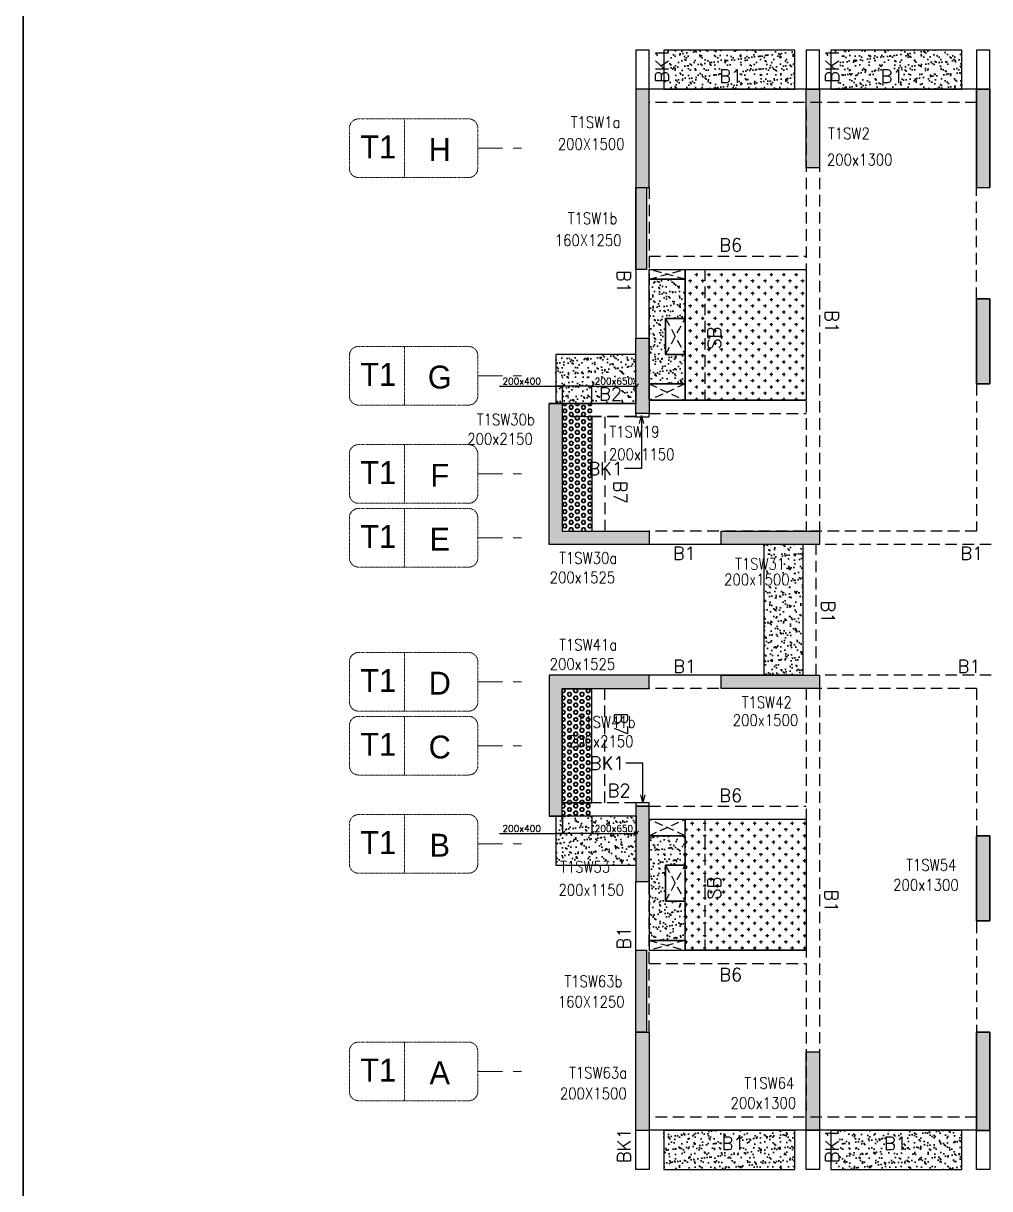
# Model space of a CAD drawing. Header units: millimetres. Extents: x 1078357 to 2594950, y -5122486 to -4636555.
# Drawn here: x 1460146 to 1474899, y -4670849 to -4653050 of the extents above; entities that cross this region are included whole.
import ezdxf
from ezdxf.enums import TextEntityAlignment as Align

# ---------------------------------------------------------------- set-up
doc = ezdxf.new("R2010")
doc.units = ezdxf.units.MM
doc.header["$PDMODE"] = 35
for name, pattern in [('CONTINOUS', [0]), ('DGN STYLE 7', [8.34, 3.75, -1.67, 1.25, -1.67]), ('HIDDEN', [0.375, 0.25, -0.125]), ('New Retail block$0$CONTINOUS', [0])]:
    doc.linetypes.add(name, pattern=pattern)
doc.layers.get('0').update_dxf_attribs({"lineweight": 0})
doc.layers.get('Defpoints').update_dxf_attribs({"lineweight": 0})
for name, color, linetype, lineweight in [('A-_ANOTDIMA_D-', 6, 'Continuous', 13), ('Boundary', 40, 'Continuous', 30), ('COL. NO.', 30, 'Continuous', 25), ('COL. SIZE', 7, 'Continuous', 25), ('DIM', 9, 'Continuous', 25), ('GRID LINE', 8, 'Continuous', 0), ('GRID NO', 8, 'DGN STYLE 7', 13), ('HATCH', 8, 'Continuous', 30)]:
    doc.layers.add(name, color=color, linetype=linetype, lineweight=lineweight)
for name, color, linetype in [('B-200x325', 201, 'HIDDEN'), ('B-200x400', 44, 'HIDDEN'), ('DROP SLAB', 8, 'Continuous'), ('S-BEAM', 3, 'HIDDEN'), ('S-BEAM NO.', 6, 'Continuous'), ('S-COLUMN', 1, 'Continuous'), ('S-CUTOUT', 8, 'HIDDEN'), ('S-SLAB-PROJECTION', 54, 'New Retail block$0$CONTINOUS'), ('SLAB FOLD', 8, 'Continuous')]:
    doc.layers.add(name, color=color, linetype=linetype)
doc.styles.add('Roman', font='romans')
doc.styles.add('ROMANS', font='romans.shx', dxfattribs={"width": 0.85})
doc.styles.get("Standard").update_dxf_attribs({"font": 'Adani Regular.ttf', "height": 500})
doc.dimstyles.new('HARESH', dxfattribs={"dimtxt": 150, "dimasz": 75, "dimexe": 0, "dimexo": 0, "dimgap": 25, "dimtad": 1, "dimdec": 0, "dimdsep": 46, "dimtxsty": 'Roman', "dimblk": 'OBLIQUE', "dimcen": 225, "dimdle": 25, "dimclrd": 2, "dimclre": 2, "dimclrt": 7, "dimadec": 8, "dimazin": 1, "dimtfac": 1, "dimtdec": 0, "dimtmove": 0, "dimatfit": 0, "dimfxl": 1, "dimlwd": -1, "dimlwe": -1, "dimarcsym": 0})
pattern_1 = [(37.47015413, (-3552133.61, 18701550.77), (-4.72361136, 146.8264517), [0, -115.824, 0, -129.54, 0, -123.825]), (7.4701541, (-3552133.61, 18701550.77), (134.9689868, 214.9772528), [0, -62.484, 0, -104.394, 0, -40.005]), (327.4701541, (-3552227.34, 18701550.82), (237.2979035, 0.3075449), [0, -38.1, 0, -137.16, 0, -179.07]), (317.4701541, (-3552227.34, 18701550.82), (229.1017424, 66.759465), [0, -19.05, 0, -89.916, 0, -102.87])]

# ---------------------------------------------------------------- blocks, each defined once
blk = doc.blocks.new('_Oblique')
at = {"color": 0, "linetype": 'ByBlock', "lineweight": -2}
blk.add_line((-0.5, -0.5), (0.5, 0.5), dxfattribs=at)
blk = doc.blocks.new('*D1195')
at = {"layer": 'Defpoints', "color": 0, "ltscale": 700, "transparency": 16777216}
for p in [(1468375, -4658592), (1468375, -4658858, 0), (1468825, -4658858, 0)]:
    blk.add_point(p, dxfattribs=at)
at = {"layer": 'DIM', "color": 2, "ltscale": 700, "transparency": 16777216}
for p, q in [((1467418, -4658592), (1468375, -4658592)), ((1468375, -4658592), (1468300, -4658592)), ((1468375, -4658858), (1468375, -4658592)), ((1468825, -4658592), (1468375, -4658592)), ((1468825, -4658592), (1468375, -4658592)), ((1468825, -4658858), (1468825, -4658592)), ((1468825, -4658592), (1468900, -4658592))]:
    blk.add_line(p, q, dxfattribs=at)
at = {"layer": 'DIM', "color": 2, "ltscale": 700, "transparency": 16777216, "xscale": 75, "yscale": 75, "zscale": 75}
blk.add_blockref('_Oblique', (1468375, -4658592), dxfattribs=at)
at = {"layer": 'DIM', "color": 2, "ltscale": 700, "transparency": 16777216, "xscale": 75, "yscale": 75, "zscale": 75, "rotation": 180}
blk.add_blockref('_Oblique', (1468825, -4658592), dxfattribs=at)
at = {"layer": 'DIM', "color": 7, "ltscale": 700, "transparency": 16777216, "insert": (1467755, -4658517), "char_height": 150, "attachment_point": 5, "style": 'Roman'}
blk.add_mtext('{\\H0.666667x;200x400}', dxfattribs=at)
blk = doc.blocks.new('*D1196')
at = {"layer": 'Defpoints', "color": 0, "ltscale": 700, "transparency": 16777216}
for p in [(1469500, -4658592), (1468825, -4658858), (1469500, -4658858, 0)]:
    blk.add_point(p, dxfattribs=at)
at = {"layer": 'DIM', "color": 2, "ltscale": 700, "transparency": 16777216}
for p, q in [((1468800, -4658592), (1469525, -4658592)), ((1468825, -4658858), (1468825, -4658592)), ((1469500, -4658858), (1469500, -4658592))]:
    blk.add_line(p, q, dxfattribs=at)
at = {"layer": 'DIM', "color": 2, "ltscale": 700, "transparency": 16777216, "xscale": 75, "yscale": 75, "zscale": 75, "rotation": 180}
blk.add_blockref('_Oblique', (1468825, -4658592), dxfattribs=at)
at = {"layer": 'DIM', "color": 2, "ltscale": 700, "transparency": 16777216, "xscale": 75, "yscale": 75, "zscale": 75}
blk.add_blockref('_Oblique', (1469500, -4658592), dxfattribs=at)
at = {"layer": 'DIM', "color": 7, "ltscale": 700, "transparency": 16777216, "insert": (1469162, -4658517), "char_height": 150, "attachment_point": 5, "style": 'Roman'}
blk.add_mtext('{\\H0.666667x;200x650}', dxfattribs=at)
blk = doc.blocks.new('*D1207')
at = {"layer": 'Defpoints', "color": 0, "ltscale": 700, "transparency": 16777216}
for p in [(1468375, -4665158, 0), (1468825, -4665158, 0), (1468375, -4665424)]:
    blk.add_point(p, dxfattribs=at)
at = {"layer": 'DIM', "color": 2, "ltscale": 700, "transparency": 16777216}
for p, q in [((1468375, -4665158), (1468375, -4665424)), ((1468825, -4665158), (1468825, -4665424)), ((1467418, -4665424), (1468375, -4665424)), ((1468375, -4665424), (1468300, -4665424)), ((1468825, -4665424), (1468375, -4665424)), ((1468825, -4665424), (1468375, -4665424)), ((1468825, -4665424), (1468900, -4665424))]:
    blk.add_line(p, q, dxfattribs=at)
at = {"layer": 'DIM', "color": 2, "ltscale": 700, "transparency": 16777216, "xscale": 75, "yscale": 75, "zscale": 75}
blk.add_blockref('_Oblique', (1468375, -4665424), dxfattribs=at)
at = {"layer": 'DIM', "color": 2, "ltscale": 700, "transparency": 16777216, "xscale": 75, "yscale": 75, "zscale": 75, "rotation": 180}
blk.add_blockref('_Oblique', (1468825, -4665424), dxfattribs=at)
at = {"layer": 'DIM', "color": 7, "ltscale": 700, "transparency": 16777216, "insert": (1467755, -4665349), "char_height": 150, "attachment_point": 5, "style": 'Roman'}
blk.add_mtext('{\\H0.666667x;200x400}', dxfattribs=at)
blk = doc.blocks.new('*D1208')
at = {"layer": 'Defpoints', "color": 0, "ltscale": 700, "transparency": 16777216}
for p in [(1468825, -4665158), (1469500, -4665158, 0), (1469500, -4665424)]:
    blk.add_point(p, dxfattribs=at)
at = {"layer": 'DIM', "color": 2, "ltscale": 700, "transparency": 16777216}
for p, q in [((1468825, -4665158), (1468825, -4665424)), ((1469500, -4665158), (1469500, -4665424)), ((1468800, -4665424), (1469525, -4665424))]:
    blk.add_line(p, q, dxfattribs=at)
at = {"layer": 'DIM', "color": 2, "ltscale": 700, "transparency": 16777216, "xscale": 75, "yscale": 75, "zscale": 75, "rotation": 180}
blk.add_blockref('_Oblique', (1468825, -4665424), dxfattribs=at)
at = {"layer": 'DIM', "color": 2, "ltscale": 700, "transparency": 16777216, "xscale": 75, "yscale": 75, "zscale": 75}
blk.add_blockref('_Oblique', (1469500, -4665424), dxfattribs=at)
at = {"layer": 'DIM', "color": 7, "ltscale": 700, "transparency": 16777216, "insert": (1469162, -4665349), "char_height": 150, "attachment_point": 5, "style": 'Roman'}
blk.add_mtext('{\\H0.666667x;200x650}', dxfattribs=at)
blk = doc.blocks.new('G$CD63B60BD')
at = {"layer": 'COL. NO.', "linetype": 'Continuous', "style": 'ROMANS', "width": 0.85}
for s, p in [('T1SW1a', (-995, 15309, -320)), ('T1SW2', (2932, 15138, -320)), ('T1SW1b', (-1041, 13841, -320)), ('T1SW30b', (-2429, 10769, -320)), ('T1SW19', (-405, 10582, -320)), ('T1SW30a', (-1171, 8653, -320)), ('T1SW31', (1514, 8565, -320)), ('T1SW41a', (-1171, 7329, -320)), ('T1SW42', (1615, 6449, -320)), ('T1SW41b', (-891, 6149, -320)), ('T1SW53', (-1158, 3938, -320)), ('T1SW54', (4127, 3966, -320)), ('T1SW63b', (-1092, 2189, 0)), ('T1SW63a', (-1020, 792, 0)), ('T1SW64', (1654, 634, -320))]:
    blk.add_text(s, height=175, dxfattribs=at).set_placement(p)
at = {"layer": 'COL. SIZE', "linetype": 'Continuous', "style": 'ROMANS', "width": 0.85}
for s, p in [('200X1500', (-1194, 14976, -320)), ('200x1300', (2915, 14738, -320)), ('160X1250', (-1240, 13507, -320)), ('200x2150', (-2576, 10473, -320)), ('200x1150', (-413, 10238, -320)), ('200x1525', (-1318, 8357, -320)), ('200x1500', (1345, 8325, -320)), ('200x1525', (-1318, 7033, -320)), ('200x1500', (1477, 6177, -320)), ('200x2150', (-1039, 5853, -320)), ('200x1150', (-1184, 3585, -320)), ('200x1300', (3926, 3661, -320)), ('160X1250', (-1193, 1876, 0)), ('200X1500', (-1161, 475, 0)), ('200x1300', (1444, 329, -320))]:
    blk.add_text(s, height=175, dxfattribs=at).set_placement(p)
blk = doc.blocks.new('Tower grid nomenclature-ex')
at = {"layer": 'GRID NO'}
blk.add_lwpolyline([(-1250, -600), (1750, -600, 0.414214), (2000, -350), (2000, 750, 0.414214), (1750, 1000), (-1250, 1000, 0.414214), (-1500, 750), (-1500, -350, 0.414214)], format="xyb", close=True, dxfattribs=at)
blk.add_lwpolyline([(0, 1000), (0, -600)], dxfattribs=at)
at = {"layer": 'GRID NO', "flags": 8}
for p in [(-1235, 400), (1788, 400)]:
    blk.add_attdef('GRID', text='', height=625, dxfattribs=at).set_placement(p, align=Align.MIDDLE_CENTER)

msp = doc.modelspace()

# ---------------------------------------------------------------- hatches: boundary and pattern name
at = {"layer": 'DROP SLAB'}
h = msp.add_hatch(dxfattribs=at)
h.set_pattern_fill('CROSS', color=8, scale=15, angle=180)
h.set_pattern_definition([(180, (1429964.01, -4433910.2), (-95.25, -95.25), [47.625, -142.875]), (270, (1429940.19, -4433886.39), (95.25, -95.25), [47.625, -142.875])])
h.paths.add_polyline_path([(1470249.4, -4656808), (1472099.4, -4656808.1), (1472099.4, -4658807.9), (1470249.4, -4658807.8)])
h = msp.add_hatch(dxfattribs=at)
h.set_pattern_fill('CROSS', color=8, scale=15, angle=0.03079)
h.set_pattern_definition([(180.03079016, (-12767164.52, 56223840.43), (-95.19879988, -95.30117261), [47.625, -142.875]), (270.03079016, (-12767188.34, 56223864.23), (95.30117261, -95.19879988), [47.625, -142.875])])
h.paths.add_polyline_path([(1470249.4, -4665207.8), (1472099.3, -4665207.8), (1472099.3, -4667207.6), (1470249.4, -4667207.6)])
at = {"layer": 'HATCH'}
h = msp.add_hatch(dxfattribs=at)
h.set_pattern_fill('AR-SAND', color=8, scale=3, angle=179.97015)
h.set_pattern_definition([(37.4701541, (-1357683.95, 9333512.38), (-4.7236114, 146.8264517), [0, -115.824, 0, -129.54, 0, -123.825]), (7.4701541, (-1357683.95, 9333512.38), (134.9689868, 214.9772528), [0, -62.484, 0, -104.394, 0, -40.005]), (327.4701541, (-1357777.68, 9333512.43), (237.2979035, 0.3075449), [0, -38.1, 0, -137.16, 0, -179.07]), (317.4701541, (-1357777.68, 9333512.43), (229.1017424, 66.759465), [0, -19.05, 0, -89.916, 0, -102.87])])
h.paths.add_polyline_path([(1471924.6, -4653457.9), (1469924.6, -4653457.9), (1469924.6, -4654057.9), (1471924.6, -4654057.9)])
h = msp.add_hatch(dxfattribs=at)
h.set_pattern_fill('AR-SAND', color=8, scale=3, angle=179.97015)
h.set_pattern_definition([(37.4701541, (-1360233.95, 9333512.38), (-4.7236114, 146.8264517), [0, -115.824, 0, -129.54, 0, -123.825]), (7.4701541, (-1360233.95, 9333512.38), (134.9689868, 214.9772528), [0, -62.484, 0, -104.394, 0, -40.005]), (327.4701541, (-1360327.68, 9333512.43), (237.2979035, 0.3075449), [0, -38.1, 0, -137.16, 0, -179.07]), (317.4701541, (-1360327.68, 9333512.43), (229.1017424, 66.759465), [0, -19.05, 0, -89.916, 0, -102.87])])
h.paths.add_polyline_path([(1474474.6, -4653457.9), (1472474.6, -4653457.9), (1472474.6, -4654057.9), (1474474.6, -4654057.9)])
h = msp.add_hatch(dxfattribs=at)
h.set_pattern_fill('AR-SAND', color=8, scale=3, angle=179.97015)
h.set_pattern_definition(pattern_1)
h.paths.add_polyline_path([(1469699.4, -4656957.9), (1470249.4, -4656957.9), (1470249.4, -4657557.9), (1469949.4, -4657557.9), (1469949.4, -4658107.9), (1470249.4, -4658107.8), (1470249.4, -4658557.9), (1469699.4, -4658557.9)])
h = msp.add_hatch(dxfattribs=at)
h.set_pattern_fill('AR-SAND', color=8, scale=3, angle=179.97015)
h.set_pattern_definition([(37.4701541, (-2454908.67, 14017531.56), (-4.72361136, 146.8264517), [0, -115.824, 0, -129.54, 0, -123.825]), (7.4701541, (-2454908.67, 14017531.56), (134.9689868, 214.9772528), [0, -62.484, 0, -104.394, 0, -40.005]), (327.4701541, (-2455002.39, 14017531.61), (237.2979035, 0.3075449), [0, -38.1, 0, -137.16, 0, -179.07]), (317.4701541, (-2455002.4, 14017531.61), (229.1017424, 66.759465), [0, -19.05, 0, -89.916, 0, -102.87])])
h.paths.add_polyline_path([(1469499.6, -4658107.8), (1468274.4, -4658107.8), (1468274.4, -4658857.8), (1469499.6, -4658857.8)])
at = {"layer": 'HATCH', "ltscale": 1000}
h = msp.add_hatch(dxfattribs=at)
h.set_pattern_fill('HEX', color=8, scale=10, angle=180)
h.set_pattern_definition([(180, (2569424.247, -9156072.04), (-7e-15, -54.99261315), [31.75, -63.5]), (300, (2569424.247, -9156072.04), (47.625, 27.4963066), [31.75, -63.5]), (240, (2569392.497, -9156072.04), (47.625, -27.4963066), [31.75, -63.5])])
h.paths.add_polyline_path([(1468824.5, -4660797.2), (1468374.5, -4660797.2), (1468374.5, -4658857.9), (1468824.5, -4658857.9)])
at = {"layer": 'HATCH'}
h = msp.add_hatch(dxfattribs=at)
h.set_pattern_fill('AR-SAND', color=8, scale=3, angle=179.97015)
h.set_pattern_definition([(37.4701541, (-2445633.65, 14020281.48), (-4.72361136, 146.8264517), [0, -115.824, 0, -129.54, 0, -123.825]), (7.4701541, (-2445633.65, 14020281.48), (134.9689868, 214.9772528), [0, -62.484, 0, -104.394, 0, -40.005]), (327.4701541, (-2445727.38, 14020281.53), (237.2979035, 0.3075449), [0, -38.1, 0, -137.16, 0, -179.07]), (317.4701541, (-2445727.38, 14020281.53), (229.1017424, 66.759465), [0, -19.05, 0, -89.916, 0, -102.87])])
h.paths.add_polyline_path([(1472049.6, -4661008), (1471449.6, -4661008), (1471449.6, -4663007.9), (1472049.6, -4663007.9)])
at = {"layer": 'HATCH', "ltscale": 1000}
h = msp.add_hatch(dxfattribs=at)
h.set_pattern_fill('HEX', color=8, scale=10, angle=180)
h.set_pattern_definition([(180, (-722249.9, 4895985.524), (-7e-15, -54.99261315), [31.75, -63.5]), (300, (-722249.9, 4895985.524), (47.625, 27.49630658), [31.75, -63.5]), (240, (-722281.65, 4895985.524), (47.625, -27.49630658), [31.75, -63.5])])
h.paths.add_polyline_path([(1468824.5, -4663218.5), (1468374.5, -4663218.5), (1468374.5, -4665157.7), (1468824.5, -4665157.7)])
at = {"layer": 'HATCH'}
h = msp.add_hatch(dxfattribs=at)
h.set_pattern_fill('AR-SAND', color=8, scale=3, angle=179.97015)
h.set_pattern_definition([(37.4701541, (-2456133.58, 14017531.56), (-4.72361136, 146.8264517), [0, -115.824, 0, -129.54, 0, -123.825]), (7.4701541, (-2456133.58, 14017531.56), (134.9689868, 214.9772528), [0, -62.484, 0, -104.394, 0, -40.005]), (327.4701541, (-2456227.3, 14017531.61), (237.2979035, 0.3075449), [0, -38.1, 0, -137.16, 0, -179.07]), (317.4701541, (-2456227.3, 14017531.61), (229.1017424, 66.759465), [0, -19.05, 0, -89.916, 0, -102.87])])
h.paths.add_polyline_path([(1469499.7, -4665157.8), (1468274.4, -4665157.8), (1468274.4, -4665907.8), (1469499.7, -4665907.8)])
h = msp.add_hatch(dxfattribs=at)
h.set_pattern_fill('AR-SAND', color=8, scale=3, angle=180.02985)
h.set_pattern_definition(pattern_1)
h.paths.add_polyline_path([(1469699.4, -4667057.9), (1470249.4, -4667057.9), (1470249.4, -4666457.8), (1469949.4, -4666457.8), (1469949.4, -4665907.9), (1470249.4, -4665907.9), (1470249.4, -4665457.9), (1469699.4, -4665457.9)])
h = msp.add_hatch(dxfattribs=at)
h.set_pattern_fill('AR-SAND', color=8, scale=3, angle=179.97015)
h.set_pattern_definition([(37.47015413, (-3545608.38, 18701550.75), (-4.72361136, 146.8264517), [0, -115.824, 0, -129.54, 0, -123.825]), (7.4701541, (-3545608.38, 18701550.75), (134.9689868, 214.9772528), [0, -62.484, 0, -104.394, 0, -40.005]), (327.4701541, (-3545702.11, 18701550.8), (237.2979035, 0.3075449), [0, -38.1, 0, -137.16, 0, -179.07]), (317.4701541, (-3545702.1, 18701550.8), (229.1017424, 66.759465), [0, -19.05, 0, -89.916, 0, -102.87])])
h.paths.add_polyline_path([(1471924.6, -4669957.9), (1469924.6, -4669957.9), (1469924.6, -4670557.9), (1471924.6, -4670557.9)])
h = msp.add_hatch(dxfattribs=at)
h.set_pattern_fill('AR-SAND', color=8, scale=3, angle=179.97015)
h.set_pattern_definition([(37.47015413, (-3548158.38, 18701550.75), (-4.72361136, 146.8264517), [0, -115.824, 0, -129.54, 0, -123.825]), (7.4701541, (-3548158.38, 18701550.75), (134.9689868, 214.9772528), [0, -62.484, 0, -104.394, 0, -40.005]), (327.4701541, (-3548252.11, 18701550.8), (237.2979035, 0.3075449), [0, -38.1, 0, -137.16, 0, -179.07]), (317.4701541, (-3548252.1, 18701550.8), (229.1017424, 66.759465), [0, -19.05, 0, -89.916, 0, -102.87])])
h.paths.add_polyline_path([(1474474.6, -4669957.9), (1472474.6, -4669957.9), (1472474.6, -4670557.9), (1474474.6, -4670557.9)])
at = {"layer": 'S-COLUMN', "lineweight": 25, "extrusion": (1.00316e-06, 1.91639e-11, 1)}
h = msp.add_hatch(color=1, dxfattribs=at)
h.dxf.hatch_style = 1
h.paths.add_polyline_path([(1469699.4, -4654057.9), (1469499.4, -4654057.9), (1469499.4, -4655557.9), (1469699.4, -4655557.9)])
at = {"layer": 'S-COLUMN', "lineweight": 25}
h = msp.add_hatch(color=1, dxfattribs=at)
h.dxf.hatch_style = 1
h.paths.add_polyline_path([(1472099.4, -4655257.9), (1472299.4, -4655257.9), (1472299.4, -4654057.9), (1472099.4, -4654057.9)])
at = {"layer": 'S-COLUMN', "lineweight": 25, "extrusion": (1.00316e-06, 1.91639e-11, 1)}
h = msp.add_hatch(color=1, dxfattribs=at)
h.dxf.hatch_style = 1
h.paths.add_polyline_path([(1474899.4, -4654057.9), (1474699.4, -4654057.9), (1474699.4, -4655557.9), (1474899.4, -4655557.9)])
at = {"layer": 'S-COLUMN', "lineweight": 25, "extrusion": (1.00316e-06, -2.11765e-11, 1)}
h = msp.add_hatch(color=1, dxfattribs=at)
h.dxf.hatch_style = 1
h.paths.add_polyline_path([(1469659.4, -4656808.1), (1469499.4, -4656808.1), (1469499.4, -4655557.9), (1469659.4, -4655557.9)])
at = {"layer": 'S-COLUMN', "lineweight": 25, "extrusion": (-1.00316e-06, 2.11765e-11, 1)}
h = msp.add_hatch(color=1, dxfattribs=at)
h.dxf.hatch_style = 1
h.paths.add_polyline_path([(1474699.4, -4658557.9), (1474899.4, -4658557.9), (1474899.4, -4657257.9), (1474699.4, -4657257.9)])
at = {"layer": 'S-COLUMN', "lineweight": 25, "extrusion": (1.00316e-06, 1.91639e-11, 1)}
h = msp.add_hatch(color=1, dxfattribs=at)
h.dxf.hatch_style = 1
h.paths.add_polyline_path([(1474899.4, -4658557.9), (1474699.4, -4658557.9), (1474699.4, -4657257.9), (1474899.4, -4657257.9)])
h = msp.add_hatch(color=1, dxfattribs=at)
h.dxf.hatch_style = 1
h.paths.add_polyline_path([(1469699.4, -4659007.9), (1469499.4, -4659007.9), (1469499.4, -4657857.9), (1469699.4, -4657857.9)])
h = msp.add_hatch(color=1, dxfattribs=at)
h.dxf.hatch_style = 1
h.paths.add_polyline_path([(1468374.4, -4660807.8), (1469699.4, -4660807.9), (1469699.4, -4661007.9), (1468174.4, -4661007.8), (1468174.4, -4658857.9), (1468374.4, -4658857.9)])
at = {"layer": 'S-COLUMN', "lineweight": 25}
h = msp.add_hatch(color=1, dxfattribs=at)
h.dxf.hatch_style = 1
h.paths.add_polyline_path([(1470799.4, -4660807.9), (1472299.4, -4660807.9), (1472299.4, -4661007.9), (1470799.4, -4661007.9)])
at = {"layer": 'S-COLUMN', "lineweight": 25, "extrusion": (1.00316e-06, -2.11765e-11, 1)}
h = msp.add_hatch(color=1, dxfattribs=at)
h.dxf.hatch_style = 1
h.paths.add_polyline_path([(1468374.4, -4663207.8), (1469699.4, -4663207.9), (1469699.4, -4663007.9), (1468174.4, -4663007.8), (1468174.4, -4665157.8), (1468374.4, -4665157.8)])
at = {"layer": 'S-COLUMN', "lineweight": 25}
h = msp.add_hatch(color=1, dxfattribs=at)
h.dxf.hatch_style = 1
h.paths.add_polyline_path([(1470799.4, -4663007.9), (1472299.4, -4663007.9), (1472299.4, -4663207.9), (1470799.4, -4663207.9)])
at = {"layer": 'S-COLUMN', "lineweight": 25, "extrusion": (1.00316e-06, -2.11765e-11, 1)}
h = msp.add_hatch(color=1, dxfattribs=at)
h.dxf.hatch_style = 1
h.paths.add_polyline_path([(1469699.4, -4665007.9), (1469499.4, -4665007.9), (1469499.4, -4666157.9), (1469699.4, -4666157.9)])
h = msp.add_hatch(color=1, dxfattribs=at)
h.dxf.hatch_style = 1
h.paths.add_polyline_path([(1474899.4, -4665457.9), (1474699.4, -4665457.9), (1474699.4, -4666757.9), (1474899.4, -4666757.9)])
at = {"layer": 'S-COLUMN', "lineweight": 25, "extrusion": (-1.00316e-06, -1.91639e-11, 1)}
h = msp.add_hatch(color=1, dxfattribs=at)
h.dxf.hatch_style = 1
h.paths.add_polyline_path([(1474699.4, -4665457.9), (1474899.4, -4665457.9), (1474899.4, -4666757.9), (1474699.4, -4666757.9)])
at = {"layer": 'S-COLUMN', "lineweight": 25, "extrusion": (1.00316e-06, -2.11765e-11, 1)}
h = msp.add_hatch(color=1, dxfattribs=at)
h.dxf.hatch_style = 1
h.paths.add_polyline_path([(1469659.4, -4668457.9), (1469499.4, -4668457.9), (1469499.4, -4667207.7), (1469659.4, -4667207.7)])
h = msp.add_hatch(color=1, dxfattribs=at)
h.dxf.hatch_style = 1
h.paths.add_polyline_path([(1469699.4, -4669957.9), (1469499.4, -4669957.9), (1469499.4, -4668457.9), (1469699.4, -4668457.9)])
at = {"layer": 'S-COLUMN', "lineweight": 25, "extrusion": (-1.00316e-06, -1.91639e-11, 1)}
h = msp.add_hatch(color=1, dxfattribs=at)
h.dxf.hatch_style = 1
h.paths.add_polyline_path([(1474699.4, -4669957.9), (1474899.4, -4669957.9), (1474899.4, -4668457.9), (1474699.4, -4668457.9)])
at = {"layer": 'S-COLUMN', "lineweight": 25, "extrusion": (1.00316e-06, -2.11765e-11, 1)}
h = msp.add_hatch(color=1, dxfattribs=at)
h.dxf.hatch_style = 1
h.paths.add_polyline_path([(1474899.4, -4669957.9), (1474699.4, -4669957.9), (1474699.4, -4668457.9), (1474899.4, -4668457.9)])
at = {"layer": 'S-COLUMN', "lineweight": 25}
h = msp.add_hatch(color=1, dxfattribs=at)
h.dxf.hatch_style = 1
h.paths.add_polyline_path([(1472299.4, -4668757.9), (1472299.4, -4669957.9), (1472099.4, -4669957.9), (1472099.4, -4668757.9)])

# ---------------------------------------------------------------- linework, layer by layer
at = {"layer": 'B-200x400', "linetype": 'ByBlock', "ltscale": 500}
for p, q in [((1468824.5, -4658857.9, 0), (1468374.5, -4658857.9, 0)), ((1468824.5, -4665157.9, 0), (1468374.5, -4665157.9, 0))]:
    msp.add_line(p, q, dxfattribs=at)
at = {"layer": 'B-200x400', "linetype": 'HIDDEN', "ltscale": 500}
for p, q in [((1468824.5, -4659057.9, 0), (1468374.5, -4659057.9, 0)), ((1468824.5, -4664957.9, 0), (1468374.5, -4664957.9, 0))]:
    msp.add_line(p, q, dxfattribs=at)
at = {"layer": 'Boundary', "ltscale": 700, "elevation": 0}
msp.add_lwpolyline([(1460145.6, -4636994.1), (1565500.1, -4636994.1), (1565500.1, -4682180.2), (1460145.6, -4682180.2)], close=True, dxfattribs=at)
at = {"layer": 'DROP SLAB', "color": 3, "linetype": 'CONTINOUS', "ltscale": 500, "elevation": 0}
for points in [[(1469699.4, -4656808.1), (1470249.4, -4656808.1), (1470249.4, -4656957.9), (1469699.4, -4656957.9)], [(1469949.4, -4657557.9), (1470249.4, -4657557.9), (1470249.4, -4658107.8), (1469949.4, -4658107.8)], [(1469699.5, -4658557.9), (1470249.4, -4658557.9), (1470249.4, -4658807.8), (1469699.5, -4658807.8)], [(1469699.5, -4665457.9), (1470249.4, -4665457.9), (1470249.4, -4665207.9), (1469699.5, -4665207.9)], [(1470249.4, -4665207.8), (1472099.3, -4665207.8), (1472099.3, -4667207.6), (1470249.4, -4667207.6)], [(1469949.4, -4666457.9), (1470249.4, -4666457.9), (1470249.4, -4665907.9), (1469949.4, -4665907.9)], [(1469699.4, -4667207.6), (1470249.4, -4667207.6), (1470249.4, -4667057.9), (1469699.4, -4667057.9)]]:
    msp.add_lwpolyline(points, close=True, dxfattribs=at)
msp.add_lwpolyline([(1472099.4, -4656849.4), (1472099.4, -4658807.9), (1470249.4, -4658807.9), (1470249.4, -4656808.1), (1472099.4, -4656808.1)], dxfattribs=at)
at = {"layer": 'GRID LINE', "linetype": 'DGN STYLE 7', "ltscale": 100, "elevation": 0}
for points in [[(1467084.2, -4654957.8), (1467891.2, -4654957.8)], [(1467084.2, -4658432.8), (1467891.2, -4658432.8)], [(1467084.2, -4659932.8), (1467891.2, -4659932.8)], [(1467084.2, -4660907.8), (1467891.2, -4660907.8)], [(1467084.2, -4663107.8), (1467891.2, -4663107.8)], [(1467084.2, -4664082.8), (1467891.2, -4664082.8)], [(1467084.2, -4665582.8), (1467891.2, -4665582.8)], [(1467084.2, -4669057.8), (1467891.2, -4669057.8)]]:
    msp.add_lwpolyline(points, dxfattribs=at)
at = {"layer": 'S-BEAM', "linetype": 'CONTINOUS', "ltscale": 700}
for p, q in [((1469699.4, -4653457.9, 0), (1469499.4, -4653457.9, 0)), ((1469499.4, -4653457.9, 0), (1469499.4, -4654057.9)), ((1469699.4, -4654057.9), (1469699.4, -4653457.9, 0)), ((1472299.4, -4653457.9, 0), (1472099.4, -4653457.9, 0)), ((1472099.4, -4653457.9, 0), (1472099.4, -4654057.9)), ((1472299.4, -4654057.9), (1472299.4, -4653457.9, 0)), ((1474899.4, -4653457.9, 0), (1474699.4, -4653457.9, 0)), ((1474699.4, -4653457.9, 0), (1474699.4, -4654057.9)), ((1474899.4, -4654057.9), (1474899.4, -4653457.9, 0)), ((1474699.6, -4654057.9, 0), (1469699.6, -4654057.9, 0)), ((1469499.6, -4655557.8, 0), (1469499.6, -4657857.8, 0)), ((1469499.6, -4658857.8, 0), (1468174.6, -4658857.8, 0)), ((1468174.6, -4658907.8, 0), (1468174.6, -4658857.8, 0)), ((1469499.4, -4658857.9, 0), (1468824.5, -4658857.9, 0)), ((1469499.4, -4659007.9, 0), (1469499.4, -4659057.9, 0)), ((1472049.6, -4661007.8, 0), (1469699.6, -4661007.8, 0)), ((1472049.6, -4663007.8, 0), (1472049.6, -4661007.8, 0)), ((1472049.6, -4663007.9, 0), (1469699.6, -4663007.9, 0)), ((1469499.6, -4665157.8, 0), (1468174.6, -4665157.8, 0)), ((1469499.4, -4665157.9, 0), (1468824.5, -4665157.9, 0)), ((1469499.6, -4668457.8, 0), (1469499.6, -4666157.8, 0)), ((1469499.4, -4670557.9, 0), (1469499.4, -4669957.9, 0)), ((1469699.4, -4669957.9, 0), (1469699.4, -4670557.9, 0)), ((1474699.6, -4669957.8, 0), (1469699.6, -4669957.8, 0)), ((1472099.4, -4670557.9, 0), (1472099.4, -4669957.9, 0)), ((1472299.4, -4669957.9, 0), (1472299.4, -4670557.9, 0)), ((1474699.3, -4670557.8, 0), (1474699.3, -4669957.8, 0)), ((1474899.3, -4669957.8, 0), (1474899.3, -4670557.8, 0)), ((1469699.4, -4670557.9, 0), (1469499.4, -4670557.9, 0)), ((1472299.4, -4670557.9, 0), (1472099.4, -4670557.9, 0)), ((1474899.3, -4670557.8, 0), (1474699.3, -4670557.8, 0))]:
    msp.add_line(p, q, dxfattribs=at)
at = {"layer": 'S-BEAM', "linetype": 'HIDDEN', "ltscale": 700}
for p, q in [((1474699.6, -4654257.9, 0), (1469699.6, -4654257.9, 0)), ((1472099.6, -4654357.9, 0), (1472099.6, -4660807.8, 0)), ((1472299.6, -4654357.9, 0), (1472299.6, -4660807.8, 0)), ((1469699.6, -4655557.8, 0), (1469699.6, -4657857.8, 0)), ((1474699.6, -4657257.8, 0), (1474699.6, -4655557.8, 0)), ((1470249.3, -4656808.3, 0), (1470249.3, -4658808.1, 0)), ((1470549.3, -4656808.3, 0), (1470549.3, -4658808.1, 0)), ((1474699.6, -4658557.9, 0), (1474699.6, -4660807.8, 0)), ((1469499.6, -4659057.8, 0), (1468374.6, -4659057.8, 0)), ((1469499.4, -4659057.9, 0), (1468824.5, -4659057.9, 0)), ((1474699.6, -4660807.8, 0), (1469699.6, -4660807.8, 0)), ((1472249.6, -4663007.8, 0), (1472249.6, -4661007.8, 0)), ((1481224.4, -4661007.8, 0), (1472349.6, -4661007.8, 0)), ((1481224.4, -4663007.9, 0), (1472349.6, -4663007.9, 0)), ((1474699.6, -4663207.9, 0), (1469699.6, -4663207.9, 0)), ((1472099.6, -4663207.9, 0), (1472099.6, -4669657.8, 0)), ((1472299.6, -4663207.9, 0), (1472299.6, -4669657.8, 0)), ((1474699.6, -4663207.9, 0), (1474699.6, -4665457.8, 0)), ((1469499.6, -4664957.8, 0), (1468374.6, -4664957.8, 0)), ((1469499.4, -4664957.9, 0), (1468824.5, -4664957.9, 0)), ((1470249.2, -4665208.1, 0), (1470249.2, -4667207.9, 0)), ((1470549.2, -4665208.1, 0), (1470549.2, -4667207.9, 0)), ((1474699.6, -4665457.8, 0), (1474699.6, -4668457.8, 0)), ((1469699.6, -4668457.8, 0), (1469699.6, -4666157.8, 0)), ((1474699.6, -4669757.8, 0), (1469699.6, -4669757.8, 0))]:
    msp.add_line(p, q, dxfattribs=at)
at = {"layer": 'S-BEAM', "ltscale": 700}
for p, q in [((1469699.4, -4656608.1, 0), (1472099.4, -4656608.1, 0)), ((1469499.4, -4657857.9, 0), (1469500.1, -4657857.9, 0)), ((1469499.6, -4657857.9, 0), (1469500.3, -4657857.9, 0)), ((1469499.4, -4658057.9, 0), (1469499.4, -4658057.9, 0)), ((1469499.6, -4658057.9, 0), (1469499.6, -4658057.9, 0)), ((1469024.5, -4659057.9, 0), (1469024.5, -4660807.9)), ((1469699.5, -4659007.9, 0), (1472099.4, -4659007.9, 0)), ((1469024.5, -4664957.9, 0), (1469024.5, -4663207.9)), ((1469699.5, -4665007.8, 0), (1472099.4, -4665007.8, 0)), ((1469499.4, -4665957.8, 0), (1469499.4, -4665957.8, 0)), ((1469499.6, -4665957.8, 0), (1469499.6, -4665957.8, 0)), ((1469499.4, -4666157.8, 0), (1469500.1, -4666157.8, 0)), ((1469499.6, -4666157.8, 0), (1469500.3, -4666157.8, 0)), ((1469699.4, -4667407.6, 0), (1472099.4, -4667407.6, 0))]:
    msp.add_line(p, q, dxfattribs=at)
at = {"layer": 'S-BEAM', "linetype": 'Continuous', "ltscale": 700}
for p, q in [((1469699.4, -4656808.1, 0), (1472099.4, -4656808.1, 0)), ((1472099.4, -4656808.1, 0), (1472099.4, -4658807.9, 0)), ((1469699.5, -4658807.9, 0), (1472099.4, -4658807.9, 0)), ((1468824.5, -4659057.9, 0), (1468824.5, -4660797.2, 0)), ((1468824.5, -4664957.9, 0), (1468824.5, -4663218.5, 0)), ((1469699.5, -4665207.8, 0), (1472099.4, -4665207.8, 0)), ((1469699.4, -4667207.6, 0), (1472099.4, -4667207.6, 0))]:
    msp.add_line(p, q, dxfattribs=at)
at = {"layer": 'S-BEAM', "linetype": 'Continuous', "ltscale": 700, "elevation": 0}
for points in [[(1469699.6, -4659007.9), (1469499.6, -4659007.9), (1469499.6, -4659058), (1469699.6, -4659058)], [(1469699.7, -4664957.5), (1469499.6, -4664957.5), (1469499.6, -4665007.7), (1469699.7, -4665007.7)]]:
    msp.add_lwpolyline(points, close=True, dxfattribs=at)
at = {"layer": 'S-COLUMN', "color": 1, "lineweight": 25, "extrusion": (1.00316e-06, 1.91639e-11, 1), "elevation": 1.5}
for points in [[(1469699.4, -4654057.9), (1469499.4, -4654057.9), (1469499.4, -4655557.9), (1469699.4, -4655557.9)], [(1474899.4, -4654057.9), (1474699.4, -4654057.9), (1474699.4, -4655557.9), (1474899.4, -4655557.9)], [(1474899.4, -4658557.9), (1474699.4, -4658557.9), (1474699.4, -4657257.9), (1474899.4, -4657257.9)], [(1469699.4, -4659007.9), (1469499.4, -4659007.9), (1469499.4, -4657857.9), (1469699.4, -4657857.9)]]:
    msp.add_lwpolyline(points, close=True, dxfattribs=at)
at = {"layer": 'S-COLUMN', "color": 1, "lineweight": 25, "elevation": 0}
for points in [[(1472099.4, -4654057.9), (1472299.4, -4654057.9), (1472299.4, -4655257.9), (1472099.4, -4655257.9)], [(1470799.4, -4660807.9), (1472299.4, -4660807.9), (1472299.4, -4661007.9), (1470799.4, -4661007.9)], [(1470799.4, -4663007.9), (1472299.4, -4663007.9), (1472299.4, -4663207.9), (1470799.4, -4663207.9)], [(1472099.4, -4668757.9), (1472299.4, -4668757.9), (1472299.4, -4669957.9), (1472099.4, -4669957.9)]]:
    msp.add_lwpolyline(points, close=True, dxfattribs=at)
at = {"layer": 'S-COLUMN', "color": 1, "lineweight": 25, "extrusion": (-1.00316e-06, 2.11765e-11, 1), "elevation": -1.5}
msp.add_lwpolyline([(1474699.4, -4655557.9), (1474699.4, -4654057.9), (1474899.4, -4654057.9), (1474899.4, -4655557.9)], dxfattribs=at)
at = {"layer": 'S-COLUMN', "color": 1, "lineweight": 25, "extrusion": (1.00316e-06, -2.11765e-11, 1), "elevation": 1.5}
for points in [[(1469659.4, -4656808.1), (1469499.4, -4656808.1), (1469499.4, -4655557.9), (1469659.4, -4655557.9)], [(1469699.4, -4665007.9), (1469499.4, -4665007.9), (1469499.4, -4666157.9), (1469699.4, -4666157.9)], [(1474899.4, -4665457.9), (1474699.4, -4665457.9), (1474699.4, -4666757.9), (1474899.4, -4666757.9)], [(1469659.4, -4668457.9), (1469499.4, -4668457.9), (1469499.4, -4667207.7), (1469659.4, -4667207.7)], [(1469699.4, -4669957.9), (1469499.4, -4669957.9), (1469499.4, -4668457.9), (1469699.4, -4668457.9)], [(1474899.4, -4669957.9), (1474699.4, -4669957.9), (1474699.4, -4668457.9), (1474899.4, -4668457.9)]]:
    msp.add_lwpolyline(points, close=True, dxfattribs=at)
at = {"layer": 'S-COLUMN', "color": 1, "lineweight": 25, "extrusion": (-1.00316e-06, 2.11765e-11, 1), "elevation": -1.5}
msp.add_lwpolyline([(1474699.4, -4658557.9), (1474899.4, -4658557.9), (1474899.4, -4657257.9), (1474699.4, -4657257.9)], close=True, dxfattribs=at)
at = {"layer": 'S-COLUMN', "color": 1, "lineweight": 25, "extrusion": (1.00316e-06, 1.91639e-11, 1), "elevation": 1.5}
msp.add_lwpolyline([(1468374.4, -4660807.8), (1469699.4, -4660807.9), (1469699.4, -4661007.9), (1468174.4, -4661007.8), (1468174.4, -4658857.9), (1468374.4, -4658857.9), (1468374.4, -4660807.8)], dxfattribs=at)
at = {"layer": 'S-COLUMN', "color": 1, "lineweight": 25, "extrusion": (1.00316e-06, -2.11765e-11, 1), "elevation": 1.5}
msp.add_lwpolyline([(1468374.4, -4663207.8), (1469699.4, -4663207.9), (1469699.4, -4663007.9), (1468174.4, -4663007.8), (1468174.4, -4665157.8), (1468374.4, -4665157.8), (1468374.4, -4663207.8)], dxfattribs=at)
at = {"layer": 'S-COLUMN', "color": 1, "lineweight": 25, "extrusion": (-1.00316e-06, -1.91639e-11, 1), "elevation": -1.5}
for points in [[(1474699.4, -4665457.9), (1474899.4, -4665457.9), (1474899.4, -4666757.9), (1474699.4, -4666757.9)], [(1474699.4, -4669957.9), (1474899.4, -4669957.9), (1474899.4, -4668457.9), (1474699.4, -4668457.9)]]:
    msp.add_lwpolyline(points, close=True, dxfattribs=at)
at = {"layer": 'S-CUTOUT', "ltscale": 500}
for p, q in [((1469699.4, -4656957.9, 0), (1470249.4, -4656808.1, 0)), ((1470249.4, -4656957.8, 0), (1469700.2, -4656808.1, 0)), ((1469949.4, -4657557.9), (1470249.4, -4658107.9)), ((1469949.4, -4658107.9), (1470249.4, -4657557.9, 0)), ((1469699.4, -4658557.9), (1470249.4, -4658807.9, 0)), ((1470249.4, -4658557.9, 0), (1469699.5, -4658807.9, 0)), ((1469699.4, -4665457.9), (1470249.4, -4665207.8, 0)), ((1470249.4, -4665457.9, 0), (1469699.5, -4665207.8, 0)), ((1469949.4, -4666457.9), (1470249.4, -4665907.9)), ((1469949.4, -4665907.9), (1470249.4, -4666457.8, 0)), ((1469699.4, -4667057.9, 0), (1470249.4, -4667207.6, 0)), ((1470249.4, -4667057.9, 0), (1469700.2, -4667207.6, 0))]:
    msp.add_line(p, q, dxfattribs=at)
at = {"layer": 'S-SLAB-PROJECTION'}
msp.add_line((1471449.6, -4661007.9, 0), (1471449.6, -4663007.9, 0), dxfattribs=at)
at = {"layer": 'S-SLAB-PROJECTION', "elevation": 0}
for points in [[(1471924.6, -4653457.9), (1469924.6, -4653457.9), (1469924.6, -4654057.9), (1471924.6, -4654057.9)], [(1474474.6, -4653457.9), (1472474.6, -4653457.9), (1472474.6, -4654057.9), (1474474.6, -4654057.9)], [(1469499.4, -4658107.8), (1468274.4, -4658107.8), (1468274.4, -4658857.8), (1469499.4, -4658857.9)], [(1469499.7, -4665157.8), (1468274.4, -4665157.8), (1468274.4, -4665907.8), (1469499.7, -4665907.8)], [(1471924.6, -4669957.9), (1469924.6, -4669957.9), (1469924.6, -4670557.9), (1471924.6, -4670557.9)], [(1474474.6, -4669957.9), (1472474.6, -4669957.9), (1472474.6, -4670557.9), (1474474.6, -4670557.9)]]:
    msp.add_lwpolyline(points, close=True, dxfattribs=at)
at = {"layer": 'SLAB FOLD', "color": 8, "ltscale": 1000, "elevation": 0}
for points in [[(1469699.4, -4656957.9), (1470249.4, -4656957.9), (1470249.4, -4657557.9), (1469949.4, -4657557.9), (1469949.4, -4658107.9), (1470249.4, -4658107.8), (1470249.4, -4658557.9), (1469699.4, -4658557.9), (1469699.4, -4656957.9)], [(1469699.4, -4667057.9), (1470249.4, -4667057.9), (1470249.4, -4666457.8), (1469949.4, -4666457.8), (1469949.4, -4665907.9), (1470249.4, -4665907.9), (1470249.4, -4665457.9), (1469699.4, -4665457.9), (1469699.4, -4667057.9)]]:
    msp.add_lwpolyline(points, dxfattribs=at)
msp.add_lwpolyline([(1468824.5, -4663218.5), (1468374.5, -4663218.5), (1468374.5, -4664957.8), (1468824.5, -4664957.8)], close=True, dxfattribs=at)

# ---------------------------------------------------------------- block references
at = {"layer": 'A-_ANOTDIMA_D-', "color": 2, "ltscale": 700}
msp.add_blockref('G$CD63B60BD', (1469499.4, -4669957.9, 0), dxfattribs=at)
at = {"layer": 'GRID NO'}
ref = msp.add_blockref('Tower grid nomenclature-ex', (1465964.2, -4655069.8, 0), dxfattribs=dict(at, xscale=0.56, yscale=0.56, zscale=0.56))
ref.add_attrib('GRID', 'H', dxfattribs={"height": 350}).set_placement((1466503.7, -4654978.3, 0), align=Align.MIDDLE_CENTER)
ref.add_attrib('GRID', 'T1', dxfattribs={"height": 350}).set_placement((1465564.7, -4654937.3, 0), align=Align.MIDDLE_CENTER)
ref = msp.add_blockref('Tower grid nomenclature-ex', (1465964.2, -4658544.8, 0), dxfattribs=dict(at, xscale=0.56, yscale=0.56, zscale=0.56))
ref.add_attrib('GRID', 'G', dxfattribs={"height": 350}).set_placement((1466503.7, -4658453.3, 0), align=Align.MIDDLE_CENTER)
ref.add_attrib('GRID', 'T1', dxfattribs={"height": 350}).set_placement((1465564.7, -4658412.3, 0), align=Align.MIDDLE_CENTER)
ref = msp.add_blockref('Tower grid nomenclature-ex', (1465964.2, -4660044.8, 0), dxfattribs=dict(at, xscale=0.56, yscale=0.56, zscale=0.56))
ref.add_attrib('GRID', 'F', dxfattribs={"height": 350}).set_placement((1466503.7, -4659953.3, 0), align=Align.MIDDLE_CENTER)
ref.add_attrib('GRID', 'T1', dxfattribs={"height": 350}).set_placement((1465564.7, -4659912.3, 0), align=Align.MIDDLE_CENTER)
ref = msp.add_blockref('Tower grid nomenclature-ex', (1465964.2, -4661019.8, 0), dxfattribs=dict(at, xscale=0.56, yscale=0.56, zscale=0.56))
ref.add_attrib('GRID', 'E', dxfattribs={"height": 350}).set_placement((1466503.7, -4660928.3, 0), align=Align.MIDDLE_CENTER)
ref.add_attrib('GRID', 'T1', dxfattribs={"height": 350}).set_placement((1465564.7, -4660887.3, 0), align=Align.MIDDLE_CENTER)
ref = msp.add_blockref('Tower grid nomenclature-ex', (1465964.2, -4663219.8, 0), dxfattribs=dict(at, xscale=0.56, yscale=0.56, zscale=0.56))
ref.add_attrib('GRID', 'D', dxfattribs={"height": 350}).set_placement((1466503.7, -4663128.3, 0), align=Align.MIDDLE_CENTER)
ref.add_attrib('GRID', 'T1', dxfattribs={"height": 350}).set_placement((1465564.7, -4663087.3, 0), align=Align.MIDDLE_CENTER)
ref = msp.add_blockref('Tower grid nomenclature-ex', (1465964.2, -4664194.8, 0), dxfattribs=dict(at, xscale=0.56, yscale=0.56, zscale=0.56))
ref.add_attrib('GRID', 'C', dxfattribs={"height": 350}).set_placement((1466503.7, -4664103.3, 0), align=Align.MIDDLE_CENTER)
ref.add_attrib('GRID', 'T1', dxfattribs={"height": 350}).set_placement((1465564.7, -4664062.3, 0), align=Align.MIDDLE_CENTER)
ref = msp.add_blockref('Tower grid nomenclature-ex', (1465964.2, -4665694.8, 0), dxfattribs=dict(at, xscale=0.56, yscale=0.56, zscale=0.56))
ref.add_attrib('GRID', 'B', dxfattribs={"height": 350}).set_placement((1466503.7, -4665603.3, 0), align=Align.MIDDLE_CENTER)
ref.add_attrib('GRID', 'T1', dxfattribs={"height": 350}).set_placement((1465564.7, -4665562.3, 0), align=Align.MIDDLE_CENTER)
ref = msp.add_blockref('Tower grid nomenclature-ex', (1465964.2, -4669169.8, 0), dxfattribs=dict(at, xscale=0.56, yscale=0.56, zscale=0.56))
ref.add_attrib('GRID', 'A', dxfattribs={"height": 350}).set_placement((1466503.7, -4669078.3, 0), align=Align.MIDDLE_CENTER)
ref.add_attrib('GRID', 'T1', dxfattribs={"height": 350}).set_placement((1465564.7, -4669037.3, 0), align=Align.MIDDLE_CENTER)

# ---------------------------------------------------------------- texts
at = {"layer": 'B-200x325', "linetype": 'Continuous', "ltscale": 700, "style": 'ROMANS'}
for rotation, p in [(359.99906, (1470768.9, -4656535.9, -2.7)), (0.00094, (1470768.9, -4664942.6, -2.7)), (0.00094, (1470768.9, -4667679.8, -2.7))]:
    msp.add_text('B6', height=200, rotation=rotation, dxfattribs=at).set_placement(p)
at = {"layer": 'S-BEAM NO.', "linetype": 'CONTINOUS', "ltscale": 700, "style": 'ROMANS'}
for p in [(1469995, -4653957.5, 50), (1472595, -4653957.5, 50), (1469417.3, -4670457.5, 50), (1472595, -4670457.5, 50)]:
    msp.add_text('BK1', height=200, rotation=90, dxfattribs=at).set_placement(p)
at = {"layer": 'S-BEAM NO.', "linetype": 'HIDDEN', "ltscale": 500, "style": 'ROMANS'}
for rotation, p in [(359.99906, (1470768.9, -4653957.5, -2.7)), (359.99906, (1473234, -4653957.5, -2.7)), (269.99906, (1469213.5, -4656820, -2.7)), (269.99906, (1472390, -4657432.8, -2.7)), (359.99906, (1470061.8, -4661245, -2.7)), (359.99906, (1474450.6, -4661245, -2.7)), (269.99906, (1472333.5, -4661867.4, -2.7)), (0.00094, (1470067.1, -4662970.6, -2.7)), (0.00094, (1474408.8, -4662970.6, -2.7)), (269.99906, (1472383.5, -4666279.1, -2.7)), (90.00094, (1469413.5, -4667195.6, -2.7)), (0.00094, (1470805, -4670258.1, -2.7)), (0.00094, (1473286.3, -4670258.1, -2.7))]:
    msp.add_text('B1', height=200, rotation=rotation, dxfattribs=at).set_placement(p)
at = {"layer": 'S-BEAM NO.', "linetype": 'Continuous', "ltscale": 700, "style": 'ROMANS'}
for s, rotation, p in [('SB', 90.00094, (1470793.9, -4658032.4, -2.7)), ('BK1', 0.00094, (1468770.7, -4659951.8, -2.7)), ('B7', 269.99906, (1469159.4, -4660037.5, -2.7)), ('B7', 269.99906, (1469168.9, -4663578.2, -2.7)), ('BK1', 0.00094, (1468792, -4664450, -2.7)), ('SB', 90.00094, (1470793.9, -4666432.2, -2.7))]:
    msp.add_text(s, height=200, rotation=rotation, dxfattribs=at).set_placement(p)
at = {"layer": 'S-BEAM NO.', "linetype": 'Continuous', "ltscale": 500, "style": 'ROMANS'}
for p in [(1468935.1, -4658810.8, -2.7), (1469065.7, -4664867.3, -2.7)]:
    msp.add_text('B2', height=200, dxfattribs=at).set_placement(p)

# ---------------------------------------------------------------- dimensions: what is measured, and where the dimension line sits
at = {"layer": 'DIM', "ltscale": 700}
for base, p1, p2, picture, middle in [((1468374.5, -4658591.8, 0), (1468824.5, -4658857.9, 0), (1468374.5, -4658857.9, 0), '*D1195', (1467755.2, -4658613.5, 0)), ((1468374.5, -4665423.9, 0), (1468824.5, -4665157.9, 0), (1468374.5, -4665157.9, 0), '*D1207', (1467755.2, -4665402.2, 0))]:
    dim = msp.add_linear_dim(base=base, p1=p1, p2=p2, text='{\\H0.666667x;200x400}', dimstyle='HARESH', override={"dimtxsty": 'Roman', "dimtmove": 1}, dxfattribs=at)
    dim.commit()
    dim.dimension.update_dxf_attribs({"geometry": picture, "text_midpoint": middle, "dimtype": 160})
for base, p1, p2, picture, middle in [((1469499.5, -4658591.8, 0), (1468824.5, -4658857.9, 0), (1469499.5, -4658857.9, 0), '*D1196', (1469162, -4658516.8, 0)), ((1469499.5, -4665423.9, 0), (1468824.5, -4665157.9, 0), (1469499.5, -4665157.9, 0), '*D1208', (1469162, -4665348.9, 0))]:
    dim = msp.add_linear_dim(base=base, p1=p1, p2=p2, text='{\\H0.666667x;200x650}', dimstyle='HARESH', override={"dimtxsty": 'Roman', "dimtmove": 1}, dxfattribs=at)
    dim.commit()
    dim.dimension.update_dxf_attribs({"geometry": picture, "text_midpoint": middle})

# ---------------------------------------------------------------- leaders
at = {"layer": 'S-BEAM NO.', "linetype": 'Continuous', "ltscale": 700}
for points in [[(1469583.1, -4659038.2, 0), (1469583.1, -4659849.6, 0), (1469324.3, -4659849.6, 0)], [(1469604.4, -4664957.5, 0), (1469604.4, -4664347.7, 0), (1469345.6, -4664347.7, 0)]]:
    msp.add_leader(points, dimstyle='HARESH', override={"dimasz": 125, "dimgap": 25, "dimtad": 0, "dimldrblk": 'Open30'}, dxfattribs=at)

doc.saveas('drawing.dxf')
